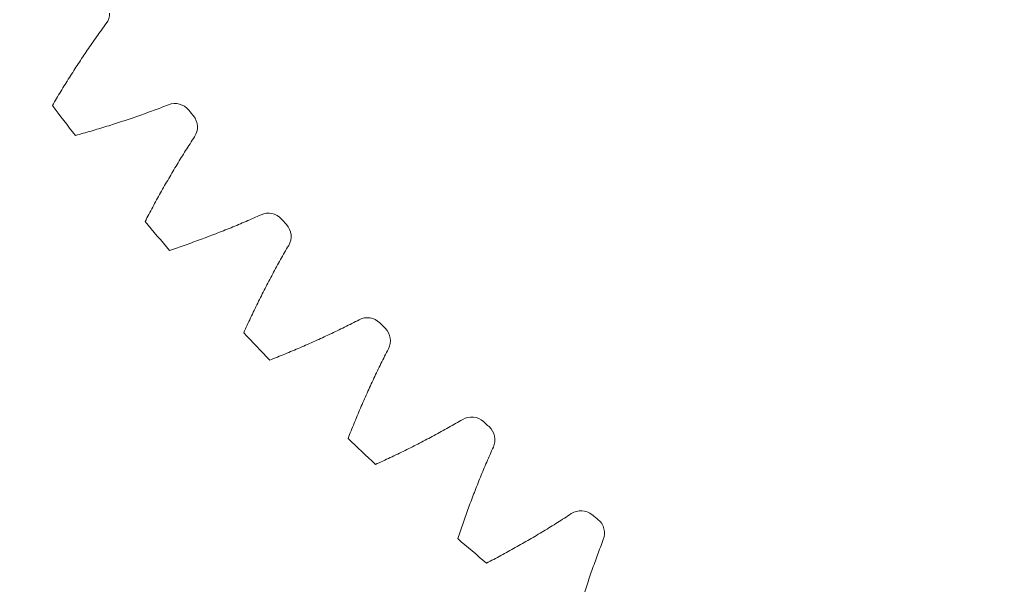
# Model space of a CAD drawing. Header units: millimetres. Extents: x -337 to 409, y -412 to 336.
# Drawn here: x -288.19 to -251.21, y 118.34 to 139.62 of the extents above; entities that cross this region are included whole.
import ezdxf

# ---------------------------------------------------------------- set-up
doc = ezdxf.new("R2010")
doc.units = ezdxf.units.MM
doc.header["$MEASUREMENT"] = 0
doc.layers.add('layer 1', color=7, linetype='Continuous')

msp = doc.modelspace()

# ---------------------------------------------------------------- linework, layer by layer
at = {"layer": 'layer 1', "color": 250, "lineweight": 20}
msp.add_ellipse((-201.8372, 200.81), major_axis=(0, 135.5), ratio=1, dxfattribs=at)
at = {"layer": 'layer 1', "lineweight": 9}
for points in [[(-284.9329, 139.4775), (-284.7608, 139.711), (-284.7599, 140.0292), (-284.9308, 140.2637)], [(-281.8267, 136.2183), (-282.0089, 136.444), (-282.3165, 136.5256), (-282.5866, 136.4197)], [(-286.9587, 136.3905), (-286.6726, 136.0124), (-286.384, 135.6362), (-286.0928, 135.262)], [(-281.8267, 136.2183), (-281.797, 136.1816), (-281.7673, 136.1448), (-281.7375, 136.108)], [(-281.7375, 136.108), (-281.7077, 136.0713), (-281.678, 136.0346), (-281.6482, 135.9979)], [(-281.6092, 135.2127), (-281.4495, 135.4549), (-281.4653, 135.7727), (-281.6482, 135.9979)], [(-278.3366, 132.1205), (-278.5304, 132.3364), (-278.8418, 132.4017), (-279.106, 132.2819)], [(-283.4706, 132.0238), (-283.1651, 131.6612), (-282.8571, 131.3007), (-282.5468, 130.9422)], [(-278.3366, 132.1205), (-278.305, 132.0854), (-278.2734, 132.0502), (-278.2418, 132.0151)], [(-278.2418, 132.0151), (-278.2101, 131.9799), (-278.1785, 131.9448), (-278.1468, 131.9097)], [(-278.0667, 131.1276), (-277.92, 131.3779), (-277.9524, 131.6944), (-278.1468, 131.9097)], [(-274.6368, 128.211), (-274.8417, 128.4164), (-275.1561, 128.4653), (-275.4137, 128.3319)], [(-274.6368, 128.211), (-274.6034, 128.1775), (-274.57, 128.1441), (-274.5366, 128.1106)], [(-274.5366, 128.1106), (-274.5032, 128.0772), (-274.4697, 128.0438), (-274.4362, 128.0104)], [(-274.3154, 127.2336), (-274.1819, 127.4912), (-274.2308, 127.8055), (-274.4362, 128.0104)], [(-279.7588, 127.8457), (-279.4347, 127.4996), (-279.1083, 127.1557), (-278.7796, 126.8139)], [(-270.7375, 124.5005), (-270.9528, 124.6949), (-271.2694, 124.7273), (-271.5196, 124.5805)], [(-270.7375, 124.5005), (-270.7024, 124.4688), (-270.6673, 124.4371), (-270.6322, 124.4055)], [(-270.6322, 124.4055), (-270.597, 124.3738), (-270.5619, 124.3422), (-270.5267, 124.3106)], [(-270.3654, 123.5412), (-270.2455, 123.8054), (-270.3108, 124.1168), (-270.5267, 124.3106)], [(-275.8333, 123.8676), (-275.4916, 123.539), (-275.1476, 123.2126), (-274.8015, 122.8885)], [(-266.6494, 120.9991), (-266.8746, 121.182), (-267.1923, 121.1977), (-267.4346, 121.0381)], [(-266.6494, 120.9991), (-266.6126, 120.9693), (-266.5759, 120.9395), (-266.5392, 120.9097)], [(-266.5392, 120.9097), (-266.5024, 120.88), (-266.4657, 120.8502), (-266.4289, 120.8205)], [(-266.2275, 120.0606), (-266.1217, 120.3307), (-266.2032, 120.6383), (-266.4289, 120.8205)], [(-271.705, 120.1004), (-271.3466, 119.7901), (-270.986, 119.4821), (-270.6234, 119.1766)]]:
    msp.add_open_spline(points, degree=3, dxfattribs=at)
for points in [[(-284.9329, 139.4775), (-284.9329, 139.4775), (-284.9785, 139.4155), (-284.9785, 139.4155), (-284.9785, 139.4155), (-284.9785, 139.4155), (-285.024, 139.3534), (-285.024, 139.3534), (-285.024, 139.3534), (-285.024, 139.3534), (-285.0693, 139.2912), (-285.0693, 139.2912), (-285.0693, 139.2912), (-285.0693, 139.2912), (-285.1144, 139.2288), (-285.1144, 139.2288), (-285.1144, 139.2288), (-285.1144, 139.2288), (-285.1594, 139.1664), (-285.1594, 139.1664), (-285.1594, 139.1664), (-285.1594, 139.1664), (-285.2042, 139.1038), (-285.2042, 139.1038), (-285.2042, 139.1038), (-285.2042, 139.1038), (-285.2489, 139.0412), (-285.2489, 139.0412), (-285.2489, 139.0412), (-285.2489, 139.0412), (-285.2934, 138.9784), (-285.2934, 138.9784), (-285.2934, 138.9784), (-285.2934, 138.9784), (-285.3378, 138.9155), (-285.3378, 138.9155), (-285.3378, 138.9155), (-285.3378, 138.9155), (-285.382, 138.8525), (-285.382, 138.8525), (-285.382, 138.8525), (-285.382, 138.8525), (-285.4261, 138.7895), (-285.4261, 138.7895), (-285.4261, 138.7895), (-285.4261, 138.7895), (-285.47, 138.7263), (-285.47, 138.7263), (-285.47, 138.7263), (-285.47, 138.7263), (-285.5137, 138.663), (-285.5137, 138.663), (-285.5137, 138.663), (-285.5137, 138.663), (-285.5574, 138.5995), (-285.5574, 138.5995), (-285.5574, 138.5995), (-285.5574, 138.5995), (-285.6008, 138.536), (-285.6008, 138.536), (-285.6008, 138.536), (-285.6008, 138.536), (-285.6442, 138.4724), (-285.6442, 138.4724), (-285.6442, 138.4724), (-285.6442, 138.4724), (-285.6873, 138.4087), (-285.6873, 138.4087), (-285.6873, 138.4087), (-285.6873, 138.4087), (-285.7304, 138.3449), (-285.7304, 138.3449), (-285.7304, 138.3449), (-285.7304, 138.3449), (-285.7733, 138.281), (-285.7733, 138.281), (-285.7733, 138.281), (-285.7733, 138.281), (-285.816, 138.2171), (-285.816, 138.2171), (-285.816, 138.2171), (-285.816, 138.2171), (-285.8587, 138.153), (-285.8587, 138.153), (-285.8587, 138.153), (-285.8587, 138.153), (-285.9011, 138.0888), (-285.9011, 138.0888), (-285.9011, 138.0888), (-285.9011, 138.0888), (-285.9435, 138.0245), (-285.9435, 138.0245), (-285.9435, 138.0245), (-285.9435, 138.0245), (-285.9857, 137.9602), (-285.9857, 137.9602), (-285.9857, 137.9602), (-285.9857, 137.9602), (-286.0278, 137.8957), (-286.0278, 137.8957), (-286.0278, 137.8957), (-286.0278, 137.8957), (-286.0697, 137.8312), (-286.0697, 137.8312), (-286.0697, 137.8312), (-286.0697, 137.8312), (-286.1115, 137.7666), (-286.1115, 137.7666), (-286.1115, 137.7666), (-286.1115, 137.7666), (-286.1532, 137.7019), (-286.1532, 137.7019), (-286.1532, 137.7019), (-286.1532, 137.7019), (-286.1947, 137.6371), (-286.1947, 137.6371), (-286.1947, 137.6371), (-286.1947, 137.6371), (-286.2361, 137.5722), (-286.2361, 137.5722), (-286.2361, 137.5722), (-286.2361, 137.5722), (-286.2773, 137.5072), (-286.2773, 137.5072), (-286.2773, 137.5072), (-286.2773, 137.5072), (-286.3185, 137.4422), (-286.3185, 137.4422), (-286.3185, 137.4422), (-286.3185, 137.4422), (-286.3595, 137.3771), (-286.3595, 137.3771), (-286.3595, 137.3771), (-286.3595, 137.3771), (-286.4003, 137.3119), (-286.4003, 137.3119), (-286.4003, 137.3119), (-286.4003, 137.3119), (-286.4411, 137.2466), (-286.4411, 137.2466), (-286.4411, 137.2466), (-286.4411, 137.2466), (-286.4817, 137.1812), (-286.4817, 137.1812), (-286.4817, 137.1812), (-286.4817, 137.1812), (-286.5222, 137.1157), (-286.5222, 137.1157), (-286.5222, 137.1157), (-286.5222, 137.1157), (-286.5625, 137.0502), (-286.5625, 137.0502), (-286.5625, 137.0502), (-286.5625, 137.0502), (-286.6027, 136.9846), (-286.6027, 136.9846), (-286.6027, 136.9846), (-286.6027, 136.9846), (-286.6428, 136.9189), (-286.6428, 136.9189), (-286.6428, 136.9189), (-286.6428, 136.9189), (-286.6828, 136.8531), (-286.6828, 136.8531), (-286.6828, 136.8531), (-286.6828, 136.8531), (-286.7226, 136.7873), (-286.7226, 136.7873), (-286.7226, 136.7873), (-286.7226, 136.7873), (-286.7623, 136.7213), (-286.7623, 136.7213), (-286.7623, 136.7213), (-286.7623, 136.7213), (-286.8019, 136.6553), (-286.8019, 136.6553), (-286.8019, 136.6553), (-286.8019, 136.6553), (-286.8413, 136.5892), (-286.8413, 136.5892), (-286.8413, 136.5892), (-286.8413, 136.5892), (-286.8806, 136.523), (-286.8806, 136.523), (-286.8806, 136.523), (-286.8806, 136.523), (-286.9197, 136.4568), (-286.9197, 136.4568), (-286.9197, 136.4568), (-286.9197, 136.4568), (-286.9587, 136.3905), (-286.9587, 136.3905)], [(-282.5866, 136.4197), (-282.5866, 136.4197), (-282.6583, 136.3917), (-282.6583, 136.3917), (-282.6583, 136.3917), (-282.6583, 136.3917), (-282.7301, 136.3639), (-282.7301, 136.3639), (-282.7301, 136.3639), (-282.7301, 136.3639), (-282.8019, 136.3363), (-282.8019, 136.3363), (-282.8019, 136.3363), (-282.8019, 136.3363), (-282.8738, 136.3088), (-282.8738, 136.3088), (-282.8738, 136.3088), (-282.8738, 136.3088), (-282.9457, 136.2815), (-282.9457, 136.2815), (-282.9457, 136.2815), (-282.9457, 136.2815), (-283.0178, 136.2544), (-283.0178, 136.2544), (-283.0178, 136.2544), (-283.0178, 136.2544), (-283.0899, 136.2275), (-283.0899, 136.2275), (-283.0899, 136.2275), (-283.0899, 136.2275), (-283.162, 136.2007), (-283.162, 136.2007), (-283.162, 136.2007), (-283.162, 136.2007), (-283.2342, 136.1742), (-283.2342, 136.1742), (-283.2342, 136.1742), (-283.2342, 136.1742), (-283.3065, 136.1478), (-283.3065, 136.1478), (-283.3065, 136.1478), (-283.3065, 136.1478), (-283.3789, 136.1215), (-283.3789, 136.1215), (-283.3789, 136.1215), (-283.3789, 136.1215), (-283.4513, 136.0955), (-283.4513, 136.0955), (-283.4513, 136.0955), (-283.4513, 136.0955), (-283.5238, 136.0696), (-283.5238, 136.0696), (-283.5238, 136.0696), (-283.5238, 136.0696), (-283.5963, 136.0438), (-283.5963, 136.0438), (-283.5963, 136.0438), (-283.5963, 136.0438), (-283.6689, 136.0183), (-283.6689, 136.0183), (-283.6689, 136.0183), (-283.6689, 136.0183), (-283.7415, 135.9929), (-283.7415, 135.9929), (-283.7415, 135.9929), (-283.7415, 135.9929), (-283.8142, 135.9677), (-283.8142, 135.9677), (-283.8142, 135.9677), (-283.8142, 135.9677), (-283.887, 135.9426), (-283.887, 135.9426), (-283.887, 135.9426), (-283.887, 135.9426), (-283.9598, 135.9177), (-283.9598, 135.9177), (-283.9598, 135.9177), (-283.9598, 135.9177), (-284.0327, 135.893), (-284.0327, 135.893), (-284.0327, 135.893), (-284.0327, 135.893), (-284.1056, 135.8684), (-284.1056, 135.8684), (-284.1056, 135.8684), (-284.1056, 135.8684), (-284.1786, 135.844), (-284.1786, 135.844), (-284.1786, 135.844), (-284.1786, 135.844), (-284.2516, 135.8197), (-284.2516, 135.8197), (-284.2516, 135.8197), (-284.2516, 135.8197), (-284.3247, 135.7956), (-284.3247, 135.7956), (-284.3247, 135.7956), (-284.3247, 135.7956), (-284.3979, 135.7716), (-284.3979, 135.7716), (-284.3979, 135.7716), (-284.3979, 135.7716), (-284.4711, 135.7478), (-284.4711, 135.7478), (-284.4711, 135.7478), (-284.4711, 135.7478), (-284.5443, 135.7242), (-284.5443, 135.7242), (-284.5443, 135.7242), (-284.5443, 135.7242), (-284.6176, 135.7007), (-284.6176, 135.7007), (-284.6176, 135.7007), (-284.6176, 135.7007), (-284.6909, 135.6773), (-284.6909, 135.6773), (-284.6909, 135.6773), (-284.6909, 135.6773), (-284.7643, 135.6541), (-284.7643, 135.6541), (-284.7643, 135.6541), (-284.7643, 135.6541), (-284.8377, 135.6311), (-284.8377, 135.6311), (-284.8377, 135.6311), (-284.8377, 135.6311), (-284.9112, 135.6082), (-284.9112, 135.6082), (-284.9112, 135.6082), (-284.9112, 135.6082), (-284.9847, 135.5855), (-284.9847, 135.5855), (-284.9847, 135.5855), (-284.9847, 135.5855), (-285.0583, 135.5629), (-285.0583, 135.5629), (-285.0583, 135.5629), (-285.0583, 135.5629), (-285.1319, 135.5404), (-285.1319, 135.5404), (-285.1319, 135.5404), (-285.1319, 135.5404), (-285.2056, 135.5181), (-285.2056, 135.5181), (-285.2056, 135.5181), (-285.2056, 135.5181), (-285.2793, 135.4959), (-285.2793, 135.4959), (-285.2793, 135.4959), (-285.2793, 135.4959), (-285.353, 135.4739), (-285.353, 135.4739), (-285.353, 135.4739), (-285.353, 135.4739), (-285.4268, 135.4521), (-285.4268, 135.4521), (-285.4268, 135.4521), (-285.4268, 135.4521), (-285.5006, 135.4303), (-285.5006, 135.4303), (-285.5006, 135.4303), (-285.5006, 135.4303), (-285.5745, 135.4088), (-285.5745, 135.4088), (-285.5745, 135.4088), (-285.5745, 135.4088), (-285.6484, 135.3873), (-285.6484, 135.3873), (-285.6484, 135.3873), (-285.6484, 135.3873), (-285.7224, 135.3661), (-285.7224, 135.3661), (-285.7224, 135.3661), (-285.7224, 135.3661), (-285.7964, 135.3449), (-285.7964, 135.3449), (-285.7964, 135.3449), (-285.7964, 135.3449), (-285.8704, 135.324), (-285.8704, 135.324), (-285.8704, 135.324), (-285.8704, 135.324), (-285.9445, 135.3031), (-285.9445, 135.3031), (-285.9445, 135.3031), (-285.9445, 135.3031), (-286.0186, 135.2825), (-286.0186, 135.2825), (-286.0186, 135.2825), (-286.0186, 135.2825), (-286.0928, 135.262), (-286.0928, 135.262)], [(-281.6092, 135.2127), (-281.6092, 135.2127), (-281.6514, 135.1484), (-281.6514, 135.1484), (-281.6514, 135.1484), (-281.6514, 135.1484), (-281.6936, 135.084), (-281.6936, 135.084), (-281.6936, 135.084), (-281.6936, 135.084), (-281.7355, 135.0195), (-281.7355, 135.0195), (-281.7355, 135.0195), (-281.7355, 135.0195), (-281.7773, 134.9548), (-281.7773, 134.9548), (-281.7773, 134.9548), (-281.7773, 134.9548), (-281.819, 134.8901), (-281.819, 134.8901), (-281.819, 134.8901), (-281.819, 134.8901), (-281.8605, 134.8253), (-281.8605, 134.8253), (-281.8605, 134.8253), (-281.8605, 134.8253), (-281.9018, 134.7604), (-281.9018, 134.7604), (-281.9018, 134.7604), (-281.9018, 134.7604), (-281.943, 134.6954), (-281.943, 134.6954), (-281.943, 134.6954), (-281.943, 134.6954), (-281.984, 134.6303), (-281.984, 134.6303), (-281.984, 134.6303), (-281.984, 134.6303), (-282.0249, 134.5651), (-282.0249, 134.5651), (-282.0249, 134.5651), (-282.0249, 134.5651), (-282.0656, 134.4997), (-282.0656, 134.4997), (-282.0656, 134.4997), (-282.0656, 134.4997), (-282.1061, 134.4343), (-282.1061, 134.4343), (-282.1061, 134.4343), (-282.1061, 134.4343), (-282.1465, 134.3688), (-282.1465, 134.3688), (-282.1465, 134.3688), (-282.1465, 134.3688), (-282.1868, 134.3032), (-282.1868, 134.3032), (-282.1868, 134.3032), (-282.1868, 134.3032), (-282.2269, 134.2375), (-282.2269, 134.2375), (-282.2269, 134.2375), (-282.2269, 134.2375), (-282.2668, 134.1718), (-282.2668, 134.1718), (-282.2668, 134.1718), (-282.2668, 134.1718), (-282.3066, 134.1059), (-282.3066, 134.1059), (-282.3066, 134.1059), (-282.3066, 134.1059), (-282.3462, 134.0399), (-282.3462, 134.0399), (-282.3462, 134.0399), (-282.3462, 134.0399), (-282.3857, 133.9739), (-282.3857, 133.9739), (-282.3857, 133.9739), (-282.3857, 133.9739), (-282.4251, 133.9077), (-282.4251, 133.9077), (-282.4251, 133.9077), (-282.4251, 133.9077), (-282.4643, 133.8415), (-282.4643, 133.8415), (-282.4643, 133.8415), (-282.4643, 133.8415), (-282.5034, 133.7752), (-282.5034, 133.7752), (-282.5034, 133.7752), (-282.5034, 133.7752), (-282.5423, 133.7088), (-282.5423, 133.7088), (-282.5423, 133.7088), (-282.5423, 133.7088), (-282.5811, 133.6423), (-282.5811, 133.6423), (-282.5811, 133.6423), (-282.5811, 133.6423), (-282.6197, 133.5758), (-282.6197, 133.5758), (-282.6197, 133.5758), (-282.6197, 133.5758), (-282.6582, 133.5091), (-282.6582, 133.5091), (-282.6582, 133.5091), (-282.6582, 133.5091), (-282.6966, 133.4424), (-282.6966, 133.4424), (-282.6966, 133.4424), (-282.6966, 133.4424), (-282.7348, 133.3756), (-282.7348, 133.3756), (-282.7348, 133.3756), (-282.7348, 133.3756), (-282.7729, 133.3087), (-282.7729, 133.3087), (-282.7729, 133.3087), (-282.7729, 133.3087), (-282.8108, 133.2418), (-282.8108, 133.2418), (-282.8108, 133.2418), (-282.8108, 133.2418), (-282.8486, 133.1747), (-282.8486, 133.1747), (-282.8486, 133.1747), (-282.8486, 133.1747), (-282.8863, 133.1076), (-282.8863, 133.1076), (-282.8863, 133.1076), (-282.8863, 133.1076), (-282.9238, 133.0404), (-282.9238, 133.0404), (-282.9238, 133.0404), (-282.9238, 133.0404), (-282.9612, 132.9732), (-282.9612, 132.9732), (-282.9612, 132.9732), (-282.9612, 132.9732), (-282.9985, 132.9059), (-282.9985, 132.9059), (-282.9985, 132.9059), (-282.9985, 132.9059), (-283.0356, 132.8384), (-283.0356, 132.8384), (-283.0356, 132.8384), (-283.0356, 132.8384), (-283.0726, 132.771), (-283.0726, 132.771), (-283.0726, 132.771), (-283.0726, 132.771), (-283.1095, 132.7034), (-283.1095, 132.7034), (-283.1095, 132.7034), (-283.1095, 132.7034), (-283.1462, 132.6358), (-283.1462, 132.6358), (-283.1462, 132.6358), (-283.1462, 132.6358), (-283.1828, 132.5681), (-283.1828, 132.5681), (-283.1828, 132.5681), (-283.1828, 132.5681), (-283.2193, 132.5003), (-283.2193, 132.5003), (-283.2193, 132.5003), (-283.2193, 132.5003), (-283.2556, 132.4324), (-283.2556, 132.4324), (-283.2556, 132.4324), (-283.2556, 132.4324), (-283.2918, 132.3645), (-283.2918, 132.3645), (-283.2918, 132.3645), (-283.2918, 132.3645), (-283.3278, 132.2965), (-283.3278, 132.2965), (-283.3278, 132.2965), (-283.3278, 132.2965), (-283.3637, 132.2285), (-283.3637, 132.2285), (-283.3637, 132.2285), (-283.3637, 132.2285), (-283.3995, 132.1603), (-283.3995, 132.1603), (-283.3995, 132.1603), (-283.3995, 132.1603), (-283.4351, 132.0921), (-283.4351, 132.0921), (-283.4351, 132.0921), (-283.4351, 132.0921), (-283.4706, 132.0238), (-283.4706, 132.0238)], [(-279.106, 132.2819), (-279.106, 132.2819), (-279.1762, 132.2502), (-279.1762, 132.2502), (-279.1762, 132.2502), (-279.1762, 132.2502), (-279.2464, 132.2187), (-279.2464, 132.2187), (-279.2464, 132.2187), (-279.2464, 132.2187), (-279.3166, 132.1873), (-279.3166, 132.1873), (-279.3166, 132.1873), (-279.3166, 132.1873), (-279.387, 132.1561), (-279.387, 132.1561), (-279.387, 132.1561), (-279.387, 132.1561), (-279.4574, 132.1251), (-279.4574, 132.1251), (-279.4574, 132.1251), (-279.4574, 132.1251), (-279.5279, 132.0942), (-279.5279, 132.0942), (-279.5279, 132.0942), (-279.5279, 132.0942), (-279.5985, 132.0636), (-279.5985, 132.0636), (-279.5985, 132.0636), (-279.5985, 132.0636), (-279.6692, 132.0331), (-279.6692, 132.0331), (-279.6692, 132.0331), (-279.6692, 132.0331), (-279.7399, 132.0027), (-279.7399, 132.0027), (-279.7399, 132.0027), (-279.7399, 132.0027), (-279.8107, 131.9726), (-279.8107, 131.9726), (-279.8107, 131.9726), (-279.8107, 131.9726), (-279.8816, 131.9426), (-279.8816, 131.9426), (-279.8816, 131.9426), (-279.8816, 131.9426), (-279.9525, 131.9128), (-279.9525, 131.9128), (-279.9525, 131.9128), (-279.9525, 131.9128), (-280.0236, 131.8831), (-280.0236, 131.8831), (-280.0236, 131.8831), (-280.0236, 131.8831), (-280.0946, 131.8537), (-280.0946, 131.8537), (-280.0946, 131.8537), (-280.0946, 131.8537), (-280.1658, 131.8243), (-280.1658, 131.8243), (-280.1658, 131.8243), (-280.1658, 131.8243), (-280.237, 131.7952), (-280.237, 131.7952), (-280.237, 131.7952), (-280.237, 131.7952), (-280.3083, 131.7662), (-280.3083, 131.7662), (-280.3083, 131.7662), (-280.3083, 131.7662), (-280.3797, 131.7373), (-280.3797, 131.7373), (-280.3797, 131.7373), (-280.3797, 131.7373), (-280.4511, 131.7087), (-280.4511, 131.7087), (-280.4511, 131.7087), (-280.4511, 131.7087), (-280.5226, 131.6801), (-280.5226, 131.6801), (-280.5226, 131.6801), (-280.5226, 131.6801), (-280.5941, 131.6518), (-280.5941, 131.6518), (-280.5941, 131.6518), (-280.5941, 131.6518), (-280.6657, 131.6236), (-280.6657, 131.6236), (-280.6657, 131.6236), (-280.6657, 131.6236), (-280.7374, 131.5955), (-280.7374, 131.5955), (-280.7374, 131.5955), (-280.7374, 131.5955), (-280.8091, 131.5676), (-280.8091, 131.5676), (-280.8091, 131.5676), (-280.8091, 131.5676), (-280.8809, 131.5399), (-280.8809, 131.5399), (-280.8809, 131.5399), (-280.8809, 131.5399), (-280.9527, 131.5123), (-280.9527, 131.5123), (-280.9527, 131.5123), (-280.9527, 131.5123), (-281.0246, 131.4848), (-281.0246, 131.4848), (-281.0246, 131.4848), (-281.0246, 131.4848), (-281.0966, 131.4575), (-281.0966, 131.4575), (-281.0966, 131.4575), (-281.0966, 131.4575), (-281.1686, 131.4304), (-281.1686, 131.4304), (-281.1686, 131.4304), (-281.1686, 131.4304), (-281.2406, 131.4034), (-281.2406, 131.4034), (-281.2406, 131.4034), (-281.2406, 131.4034), (-281.3128, 131.3765), (-281.3128, 131.3765), (-281.3128, 131.3765), (-281.3128, 131.3765), (-281.3849, 131.3498), (-281.3849, 131.3498), (-281.3849, 131.3498), (-281.3849, 131.3498), (-281.4572, 131.3232), (-281.4572, 131.3232), (-281.4572, 131.3232), (-281.4572, 131.3232), (-281.5295, 131.2968), (-281.5295, 131.2968), (-281.5295, 131.2968), (-281.5295, 131.2968), (-281.6018, 131.2705), (-281.6018, 131.2705), (-281.6018, 131.2705), (-281.6018, 131.2705), (-281.6742, 131.2444), (-281.6742, 131.2444), (-281.6742, 131.2444), (-281.6742, 131.2444), (-281.7466, 131.2184), (-281.7466, 131.2184), (-281.7466, 131.2184), (-281.7466, 131.2184), (-281.8191, 131.1926), (-281.8191, 131.1926), (-281.8191, 131.1926), (-281.8191, 131.1926), (-281.8917, 131.1669), (-281.8917, 131.1669), (-281.8917, 131.1669), (-281.8917, 131.1669), (-281.9642, 131.1413), (-281.9642, 131.1413), (-281.9642, 131.1413), (-281.9642, 131.1413), (-282.0369, 131.1159), (-282.0369, 131.1159), (-282.0369, 131.1159), (-282.0369, 131.1159), (-282.1096, 131.0907), (-282.1096, 131.0907), (-282.1096, 131.0907), (-282.1096, 131.0907), (-282.1823, 131.0655), (-282.1823, 131.0655), (-282.1823, 131.0655), (-282.1823, 131.0655), (-282.2551, 131.0406), (-282.2551, 131.0406), (-282.2551, 131.0406), (-282.2551, 131.0406), (-282.328, 131.0158), (-282.328, 131.0158), (-282.328, 131.0158), (-282.328, 131.0158), (-282.4009, 130.9911), (-282.4009, 130.9911), (-282.4009, 130.9911), (-282.4009, 130.9911), (-282.4738, 130.9666), (-282.4738, 130.9666), (-282.4738, 130.9666), (-282.4738, 130.9666), (-282.5468, 130.9422), (-282.5468, 130.9422)], [(-278.0667, 131.1276), (-278.0667, 131.1276), (-278.1056, 131.0612), (-278.1056, 131.0612), (-278.1056, 131.0612), (-278.1056, 131.0612), (-278.1443, 130.9947), (-278.1443, 130.9947), (-278.1443, 130.9947), (-278.1443, 130.9947), (-278.1828, 130.9281), (-278.1828, 130.9281), (-278.1828, 130.9281), (-278.1828, 130.9281), (-278.2212, 130.8614), (-278.2212, 130.8614), (-278.2212, 130.8614), (-278.2212, 130.8614), (-278.2594, 130.7946), (-278.2594, 130.7946), (-278.2594, 130.7946), (-278.2594, 130.7946), (-278.2975, 130.7277), (-278.2975, 130.7277), (-278.2975, 130.7277), (-278.2975, 130.7277), (-278.3353, 130.6607), (-278.3353, 130.6607), (-278.3353, 130.6607), (-278.3353, 130.6607), (-278.3731, 130.5936), (-278.3731, 130.5936), (-278.3731, 130.5936), (-278.3731, 130.5936), (-278.4106, 130.5264), (-278.4106, 130.5264), (-278.4106, 130.5264), (-278.4106, 130.5264), (-278.448, 130.4591), (-278.448, 130.4591), (-278.448, 130.4591), (-278.448, 130.4591), (-278.4852, 130.3918), (-278.4852, 130.3918), (-278.4852, 130.3918), (-278.4852, 130.3918), (-278.5223, 130.3243), (-278.5223, 130.3243), (-278.5223, 130.3243), (-278.5223, 130.3243), (-278.5592, 130.2568), (-278.5592, 130.2568), (-278.5592, 130.2568), (-278.5592, 130.2568), (-278.596, 130.1892), (-278.596, 130.1892), (-278.596, 130.1892), (-278.596, 130.1892), (-278.6326, 130.1215), (-278.6326, 130.1215), (-278.6326, 130.1215), (-278.6326, 130.1215), (-278.669, 130.0537), (-278.669, 130.0537), (-278.669, 130.0537), (-278.669, 130.0537), (-278.7053, 129.9858), (-278.7053, 129.9858), (-278.7053, 129.9858), (-278.7053, 129.9858), (-278.7414, 129.9179), (-278.7414, 129.9179), (-278.7414, 129.9179), (-278.7414, 129.9179), (-278.7774, 129.8499), (-278.7774, 129.8499), (-278.7774, 129.8499), (-278.7774, 129.8499), (-278.8133, 129.7818), (-278.8133, 129.7818), (-278.8133, 129.7818), (-278.8133, 129.7818), (-278.8489, 129.7136), (-278.8489, 129.7136), (-278.8489, 129.7136), (-278.8489, 129.7136), (-278.8845, 129.6453), (-278.8845, 129.6453), (-278.8845, 129.6453), (-278.8845, 129.6453), (-278.9199, 129.577), (-278.9199, 129.577), (-278.9199, 129.577), (-278.9199, 129.577), (-278.9551, 129.5086), (-278.9551, 129.5086), (-278.9551, 129.5086), (-278.9551, 129.5086), (-278.9902, 129.4401), (-278.9902, 129.4401), (-278.9902, 129.4401), (-278.9902, 129.4401), (-279.0252, 129.3715), (-279.0252, 129.3715), (-279.0252, 129.3715), (-279.0252, 129.3715), (-279.06, 129.3029), (-279.06, 129.3029), (-279.06, 129.3029), (-279.06, 129.3029), (-279.0947, 129.2342), (-279.0947, 129.2342), (-279.0947, 129.2342), (-279.0947, 129.2342), (-279.1292, 129.1654), (-279.1292, 129.1654), (-279.1292, 129.1654), (-279.1292, 129.1654), (-279.1636, 129.0965), (-279.1636, 129.0965), (-279.1636, 129.0965), (-279.1636, 129.0965), (-279.1978, 129.0276), (-279.1978, 129.0276), (-279.1978, 129.0276), (-279.1978, 129.0276), (-279.2319, 128.9586), (-279.2319, 128.9586), (-279.2319, 128.9586), (-279.2319, 128.9586), (-279.2659, 128.8896), (-279.2659, 128.8896), (-279.2659, 128.8896), (-279.2659, 128.8896), (-279.2997, 128.8205), (-279.2997, 128.8205), (-279.2997, 128.8205), (-279.2997, 128.8205), (-279.3334, 128.7513), (-279.3334, 128.7513), (-279.3334, 128.7513), (-279.3334, 128.7513), (-279.367, 128.682), (-279.367, 128.682), (-279.367, 128.682), (-279.367, 128.682), (-279.4004, 128.6127), (-279.4004, 128.6127), (-279.4004, 128.6127), (-279.4004, 128.6127), (-279.4337, 128.5433), (-279.4337, 128.5433), (-279.4337, 128.5433), (-279.4337, 128.5433), (-279.4668, 128.4738), (-279.4668, 128.4738), (-279.4668, 128.4738), (-279.4668, 128.4738), (-279.4998, 128.4043), (-279.4998, 128.4043), (-279.4998, 128.4043), (-279.4998, 128.4043), (-279.5327, 128.3347), (-279.5327, 128.3347), (-279.5327, 128.3347), (-279.5327, 128.3347), (-279.5654, 128.265), (-279.5654, 128.265), (-279.5654, 128.265), (-279.5654, 128.265), (-279.598, 128.1953), (-279.598, 128.1953), (-279.598, 128.1953), (-279.598, 128.1953), (-279.6304, 128.1255), (-279.6304, 128.1255), (-279.6304, 128.1255), (-279.6304, 128.1255), (-279.6627, 128.0557), (-279.6627, 128.0557), (-279.6627, 128.0557), (-279.6627, 128.0557), (-279.6949, 127.9858), (-279.6949, 127.9858), (-279.6949, 127.9858), (-279.6949, 127.9858), (-279.7269, 127.9158), (-279.7269, 127.9158), (-279.7269, 127.9158), (-279.7269, 127.9158), (-279.7588, 127.8457), (-279.7588, 127.8457)], [(-275.4137, 128.3319), (-275.4137, 128.3319), (-275.482, 128.2965), (-275.482, 128.2965), (-275.482, 128.2965), (-275.482, 128.2965), (-275.5505, 128.2614), (-275.5505, 128.2614), (-275.5505, 128.2614), (-275.5505, 128.2614), (-275.619, 128.2264), (-275.619, 128.2264), (-275.619, 128.2264), (-275.619, 128.2264), (-275.6876, 128.1916), (-275.6876, 128.1916), (-275.6876, 128.1916), (-275.6876, 128.1916), (-275.7564, 128.1569), (-275.7564, 128.1569), (-275.7564, 128.1569), (-275.7564, 128.1569), (-275.8252, 128.1224), (-275.8252, 128.1224), (-275.8252, 128.1224), (-275.8252, 128.1224), (-275.894, 128.0881), (-275.894, 128.0881), (-275.894, 128.0881), (-275.894, 128.0881), (-275.963, 128.0539), (-275.963, 128.0539), (-275.963, 128.0539), (-275.963, 128.0539), (-276.032, 128.0199), (-276.032, 128.0199), (-276.032, 128.0199), (-276.032, 128.0199), (-276.1012, 127.9861), (-276.1012, 127.9861), (-276.1012, 127.9861), (-276.1012, 127.9861), (-276.1704, 127.9525), (-276.1704, 127.9525), (-276.1704, 127.9525), (-276.1704, 127.9525), (-276.2397, 127.919), (-276.2397, 127.919), (-276.2397, 127.919), (-276.2397, 127.919), (-276.309, 127.8856), (-276.309, 127.8856), (-276.309, 127.8856), (-276.309, 127.8856), (-276.3785, 127.8525), (-276.3785, 127.8525), (-276.3785, 127.8525), (-276.3785, 127.8525), (-276.448, 127.8195), (-276.448, 127.8195), (-276.448, 127.8195), (-276.448, 127.8195), (-276.5176, 127.7866), (-276.5176, 127.7866), (-276.5176, 127.7866), (-276.5176, 127.7866), (-276.5873, 127.7539), (-276.5873, 127.7539), (-276.5873, 127.7539), (-276.5873, 127.7539), (-276.657, 127.7214), (-276.657, 127.7214), (-276.657, 127.7214), (-276.657, 127.7214), (-276.7269, 127.689), (-276.7269, 127.689), (-276.7269, 127.689), (-276.7269, 127.689), (-276.7967, 127.6568), (-276.7967, 127.6568), (-276.7967, 127.6568), (-276.7967, 127.6568), (-276.8667, 127.6247), (-276.8667, 127.6247), (-276.8667, 127.6247), (-276.8667, 127.6247), (-276.9367, 127.5928), (-276.9367, 127.5928), (-276.9367, 127.5928), (-276.9367, 127.5928), (-277.0068, 127.5611), (-277.0068, 127.5611), (-277.0068, 127.5611), (-277.0068, 127.5611), (-277.077, 127.5294), (-277.077, 127.5294), (-277.077, 127.5294), (-277.077, 127.5294), (-277.1472, 127.498), (-277.1472, 127.498), (-277.1472, 127.498), (-277.1472, 127.498), (-277.2175, 127.4666), (-277.2175, 127.4666), (-277.2175, 127.4666), (-277.2175, 127.4666), (-277.2879, 127.4355), (-277.2879, 127.4355), (-277.2879, 127.4355), (-277.2879, 127.4355), (-277.3583, 127.4044), (-277.3583, 127.4044), (-277.3583, 127.4044), (-277.3583, 127.4044), (-277.4288, 127.3736), (-277.4288, 127.3736), (-277.4288, 127.3736), (-277.4288, 127.3736), (-277.4994, 127.3428), (-277.4994, 127.3428), (-277.4994, 127.3428), (-277.4994, 127.3428), (-277.57, 127.3122), (-277.57, 127.3122), (-277.57, 127.3122), (-277.57, 127.3122), (-277.6407, 127.2818), (-277.6407, 127.2818), (-277.6407, 127.2818), (-277.6407, 127.2818), (-277.7114, 127.2515), (-277.7114, 127.2515), (-277.7114, 127.2515), (-277.7114, 127.2515), (-277.7822, 127.2213), (-277.7822, 127.2213), (-277.7822, 127.2213), (-277.7822, 127.2213), (-277.8531, 127.1913), (-277.8531, 127.1913), (-277.8531, 127.1913), (-277.8531, 127.1913), (-277.924, 127.1614), (-277.924, 127.1614), (-277.924, 127.1614), (-277.924, 127.1614), (-277.995, 127.1317), (-277.995, 127.1317), (-277.995, 127.1317), (-277.995, 127.1317), (-278.066, 127.1021), (-278.066, 127.1021), (-278.066, 127.1021), (-278.066, 127.1021), (-278.1371, 127.0726), (-278.1371, 127.0726), (-278.1371, 127.0726), (-278.1371, 127.0726), (-278.2083, 127.0433), (-278.2083, 127.0433), (-278.2083, 127.0433), (-278.2083, 127.0433), (-278.2795, 127.0141), (-278.2795, 127.0141), (-278.2795, 127.0141), (-278.2795, 127.0141), (-278.3507, 126.9851), (-278.3507, 126.9851), (-278.3507, 126.9851), (-278.3507, 126.9851), (-278.4221, 126.9562), (-278.4221, 126.9562), (-278.4221, 126.9562), (-278.4221, 126.9562), (-278.4935, 126.9274), (-278.4935, 126.9274), (-278.4935, 126.9274), (-278.4935, 126.9274), (-278.5649, 126.8988), (-278.5649, 126.8988), (-278.5649, 126.8988), (-278.5649, 126.8988), (-278.6364, 126.8704), (-278.6364, 126.8704), (-278.6364, 126.8704), (-278.6364, 126.8704), (-278.708, 126.8421), (-278.708, 126.8421), (-278.708, 126.8421), (-278.708, 126.8421), (-278.7796, 126.8139), (-278.7796, 126.8139)], [(-274.3154, 127.2336), (-274.3154, 127.2336), (-274.3507, 127.1652), (-274.3507, 127.1652), (-274.3507, 127.1652), (-274.3507, 127.1652), (-274.3859, 127.0968), (-274.3859, 127.0968), (-274.3859, 127.0968), (-274.3859, 127.0968), (-274.4209, 127.0282), (-274.4209, 127.0282), (-274.4209, 127.0282), (-274.4209, 127.0282), (-274.4557, 126.9596), (-274.4557, 126.9596), (-274.4557, 126.9596), (-274.4557, 126.9596), (-274.4903, 126.8909), (-274.4903, 126.8909), (-274.4903, 126.8909), (-274.4903, 126.8909), (-274.5248, 126.8221), (-274.5248, 126.8221), (-274.5248, 126.8221), (-274.5248, 126.8221), (-274.5592, 126.7532), (-274.5592, 126.7532), (-274.5592, 126.7532), (-274.5592, 126.7532), (-274.5933, 126.6842), (-274.5933, 126.6842), (-274.5933, 126.6842), (-274.5933, 126.6842), (-274.6273, 126.6152), (-274.6273, 126.6152), (-274.6273, 126.6152), (-274.6273, 126.6152), (-274.6611, 126.5461), (-274.6611, 126.5461), (-274.6611, 126.5461), (-274.6611, 126.5461), (-274.6948, 126.4768), (-274.6948, 126.4768), (-274.6948, 126.4768), (-274.6948, 126.4768), (-274.7283, 126.4076), (-274.7283, 126.4076), (-274.7283, 126.4076), (-274.7283, 126.4076), (-274.7616, 126.3382), (-274.7616, 126.3382), (-274.7616, 126.3382), (-274.7616, 126.3382), (-274.7948, 126.2687), (-274.7948, 126.2687), (-274.7948, 126.2687), (-274.7948, 126.2687), (-274.8278, 126.1992), (-274.8278, 126.1992), (-274.8278, 126.1992), (-274.8278, 126.1992), (-274.8606, 126.1296), (-274.8606, 126.1296), (-274.8606, 126.1296), (-274.8606, 126.1296), (-274.8933, 126.0599), (-274.8933, 126.0599), (-274.8933, 126.0599), (-274.8933, 126.0599), (-274.9258, 125.9902), (-274.9258, 125.9902), (-274.9258, 125.9902), (-274.9258, 125.9902), (-274.9582, 125.9204), (-274.9582, 125.9204), (-274.9582, 125.9204), (-274.9582, 125.9204), (-274.9904, 125.8505), (-274.9904, 125.8505), (-274.9904, 125.8505), (-274.9904, 125.8505), (-275.0225, 125.7805), (-275.0225, 125.7805), (-275.0225, 125.7805), (-275.0225, 125.7805), (-275.0544, 125.7105), (-275.0544, 125.7105), (-275.0544, 125.7105), (-275.0544, 125.7105), (-275.0862, 125.6404), (-275.0862, 125.6404), (-275.0862, 125.6404), (-275.0862, 125.6404), (-275.1178, 125.5702), (-275.1178, 125.5702), (-275.1178, 125.5702), (-275.1178, 125.5702), (-275.1493, 125.5), (-275.1493, 125.5), (-275.1493, 125.5), (-275.1493, 125.5), (-275.1806, 125.4297), (-275.1806, 125.4297), (-275.1806, 125.4297), (-275.1806, 125.4297), (-275.2118, 125.3593), (-275.2118, 125.3593), (-275.2118, 125.3593), (-275.2118, 125.3593), (-275.2428, 125.2889), (-275.2428, 125.2889), (-275.2428, 125.2889), (-275.2428, 125.2889), (-275.2737, 125.2184), (-275.2737, 125.2184), (-275.2737, 125.2184), (-275.2737, 125.2184), (-275.3044, 125.1479), (-275.3044, 125.1479), (-275.3044, 125.1479), (-275.3044, 125.1479), (-275.335, 125.0773), (-275.335, 125.0773), (-275.335, 125.0773), (-275.335, 125.0773), (-275.3654, 125.0066), (-275.3654, 125.0066), (-275.3654, 125.0066), (-275.3654, 125.0066), (-275.3958, 124.9358), (-275.3958, 124.9358), (-275.3958, 124.9358), (-275.3958, 124.9358), (-275.4259, 124.865), (-275.4259, 124.865), (-275.4259, 124.865), (-275.4259, 124.865), (-275.4559, 124.7942), (-275.4559, 124.7942), (-275.4559, 124.7942), (-275.4559, 124.7942), (-275.4858, 124.7233), (-275.4858, 124.7233), (-275.4858, 124.7233), (-275.4858, 124.7233), (-275.5156, 124.6523), (-275.5156, 124.6523), (-275.5156, 124.6523), (-275.5156, 124.6523), (-275.5452, 124.5812), (-275.5452, 124.5812), (-275.5452, 124.5812), (-275.5452, 124.5812), (-275.5746, 124.5101), (-275.5746, 124.5101), (-275.5746, 124.5101), (-275.5746, 124.5101), (-275.604, 124.439), (-275.604, 124.439), (-275.604, 124.439), (-275.604, 124.439), (-275.6331, 124.3678), (-275.6331, 124.3678), (-275.6331, 124.3678), (-275.6331, 124.3678), (-275.6622, 124.2965), (-275.6622, 124.2965), (-275.6622, 124.2965), (-275.6622, 124.2965), (-275.691, 124.2252), (-275.691, 124.2252), (-275.691, 124.2252), (-275.691, 124.2252), (-275.7198, 124.1538), (-275.7198, 124.1538), (-275.7198, 124.1538), (-275.7198, 124.1538), (-275.7484, 124.0823), (-275.7484, 124.0823), (-275.7484, 124.0823), (-275.7484, 124.0823), (-275.7768, 124.0108), (-275.7768, 124.0108), (-275.7768, 124.0108), (-275.7768, 124.0108), (-275.8051, 123.9393), (-275.8051, 123.9393), (-275.8051, 123.9393), (-275.8051, 123.9393), (-275.8333, 123.8676), (-275.8333, 123.8676)], [(-271.5196, 124.5805), (-271.5196, 124.5805), (-271.586, 124.5416), (-271.586, 124.5416), (-271.586, 124.5416), (-271.586, 124.5416), (-271.6526, 124.5029), (-271.6526, 124.5029), (-271.6526, 124.5029), (-271.6526, 124.5029), (-271.7192, 124.4644), (-271.7192, 124.4644), (-271.7192, 124.4644), (-271.7192, 124.4644), (-271.7859, 124.426), (-271.7859, 124.426), (-271.7859, 124.426), (-271.7859, 124.426), (-271.8527, 124.3878), (-271.8527, 124.3878), (-271.8527, 124.3878), (-271.8527, 124.3878), (-271.9196, 124.3498), (-271.9196, 124.3498), (-271.9196, 124.3498), (-271.9196, 124.3498), (-271.9866, 124.3119), (-271.9866, 124.3119), (-271.9866, 124.3119), (-271.9866, 124.3119), (-272.0536, 124.2742), (-272.0536, 124.2742), (-272.0536, 124.2742), (-272.0536, 124.2742), (-272.1208, 124.2366), (-272.1208, 124.2366), (-272.1208, 124.2366), (-272.1208, 124.2366), (-272.1881, 124.1992), (-272.1881, 124.1992), (-272.1881, 124.1992), (-272.1881, 124.1992), (-272.2554, 124.162), (-272.2554, 124.162), (-272.2554, 124.162), (-272.2554, 124.162), (-272.3229, 124.1249), (-272.3229, 124.1249), (-272.3229, 124.1249), (-272.3229, 124.1249), (-272.3904, 124.088), (-272.3904, 124.088), (-272.3904, 124.088), (-272.3904, 124.088), (-272.458, 124.0513), (-272.458, 124.0513), (-272.458, 124.0513), (-272.458, 124.0513), (-272.5257, 124.0147), (-272.5257, 124.0147), (-272.5257, 124.0147), (-272.5257, 124.0147), (-272.5935, 123.9782), (-272.5935, 123.9782), (-272.5935, 123.9782), (-272.5935, 123.9782), (-272.6614, 123.9419), (-272.6614, 123.9419), (-272.6614, 123.9419), (-272.6614, 123.9419), (-272.7293, 123.9058), (-272.7293, 123.9058), (-272.7293, 123.9058), (-272.7293, 123.9058), (-272.7974, 123.8698), (-272.7974, 123.8698), (-272.7974, 123.8698), (-272.7974, 123.8698), (-272.8655, 123.834), (-272.8655, 123.834), (-272.8655, 123.834), (-272.8655, 123.834), (-272.9337, 123.7983), (-272.9337, 123.7983), (-272.9337, 123.7983), (-272.9337, 123.7983), (-273.0019, 123.7628), (-273.0019, 123.7628), (-273.0019, 123.7628), (-273.0019, 123.7628), (-273.0703, 123.7274), (-273.0703, 123.7274), (-273.0703, 123.7274), (-273.0703, 123.7274), (-273.1387, 123.6921), (-273.1387, 123.6921), (-273.1387, 123.6921), (-273.1387, 123.6921), (-273.2072, 123.657), (-273.2072, 123.657), (-273.2072, 123.657), (-273.2072, 123.657), (-273.2757, 123.6221), (-273.2757, 123.6221), (-273.2757, 123.6221), (-273.2757, 123.6221), (-273.3444, 123.5872), (-273.3444, 123.5872), (-273.3444, 123.5872), (-273.3444, 123.5872), (-273.4131, 123.5526), (-273.4131, 123.5526), (-273.4131, 123.5526), (-273.4131, 123.5526), (-273.4818, 123.518), (-273.4818, 123.518), (-273.4818, 123.518), (-273.4818, 123.518), (-273.5507, 123.4837), (-273.5507, 123.4837), (-273.5507, 123.4837), (-273.5507, 123.4837), (-273.6196, 123.4494), (-273.6196, 123.4494), (-273.6196, 123.4494), (-273.6196, 123.4494), (-273.6886, 123.4153), (-273.6886, 123.4153), (-273.6886, 123.4153), (-273.6886, 123.4153), (-273.7577, 123.3813), (-273.7577, 123.3813), (-273.7577, 123.3813), (-273.7577, 123.3813), (-273.8268, 123.3475), (-273.8268, 123.3475), (-273.8268, 123.3475), (-273.8268, 123.3475), (-273.896, 123.3138), (-273.896, 123.3138), (-273.896, 123.3138), (-273.896, 123.3138), (-273.9652, 123.2803), (-273.9652, 123.2803), (-273.9652, 123.2803), (-273.9652, 123.2803), (-274.0346, 123.2468), (-274.0346, 123.2468), (-274.0346, 123.2468), (-274.0346, 123.2468), (-274.104, 123.2136), (-274.104, 123.2136), (-274.104, 123.2136), (-274.104, 123.2136), (-274.1734, 123.1804), (-274.1734, 123.1804), (-274.1734, 123.1804), (-274.1734, 123.1804), (-274.2429, 123.1474), (-274.2429, 123.1474), (-274.2429, 123.1474), (-274.2429, 123.1474), (-274.3125, 123.1146), (-274.3125, 123.1146), (-274.3125, 123.1146), (-274.3125, 123.1146), (-274.3822, 123.0818), (-274.3822, 123.0818), (-274.3822, 123.0818), (-274.3822, 123.0818), (-274.4519, 123.0493), (-274.4519, 123.0493), (-274.4519, 123.0493), (-274.4519, 123.0493), (-274.5217, 123.0168), (-274.5217, 123.0168), (-274.5217, 123.0168), (-274.5217, 123.0168), (-274.5915, 122.9845), (-274.5915, 122.9845), (-274.5915, 122.9845), (-274.5915, 122.9845), (-274.6615, 122.9524), (-274.6615, 122.9524), (-274.6615, 122.9524), (-274.6615, 122.9524), (-274.7314, 122.9203), (-274.7314, 122.9203), (-274.7314, 122.9203), (-274.7314, 122.9203), (-274.8015, 122.8885), (-274.8015, 122.8885)], [(-270.3654, 123.5412), (-270.3654, 123.5412), (-270.3971, 123.4711), (-270.3971, 123.4711), (-270.3971, 123.4711), (-270.3971, 123.4711), (-270.4286, 123.4009), (-270.4286, 123.4009), (-270.4286, 123.4009), (-270.4286, 123.4009), (-270.4599, 123.3306), (-270.4599, 123.3306), (-270.4599, 123.3306), (-270.4599, 123.3306), (-270.4911, 123.2602), (-270.4911, 123.2602), (-270.4911, 123.2602), (-270.4911, 123.2602), (-270.5221, 123.1898), (-270.5221, 123.1898), (-270.5221, 123.1898), (-270.5221, 123.1898), (-270.553, 123.1193), (-270.553, 123.1193), (-270.553, 123.1193), (-270.553, 123.1193), (-270.5837, 123.0487), (-270.5837, 123.0487), (-270.5837, 123.0487), (-270.5837, 123.0487), (-270.6142, 122.9781), (-270.6142, 122.9781), (-270.6142, 122.9781), (-270.6142, 122.9781), (-270.6445, 122.9073), (-270.6445, 122.9073), (-270.6445, 122.9073), (-270.6445, 122.9073), (-270.6746, 122.8365), (-270.6746, 122.8365), (-270.6746, 122.8365), (-270.6746, 122.8365), (-270.7046, 122.7656), (-270.7046, 122.7656), (-270.7046, 122.7656), (-270.7046, 122.7656), (-270.7344, 122.6947), (-270.7344, 122.6947), (-270.7344, 122.6947), (-270.7344, 122.6947), (-270.7641, 122.6237), (-270.7641, 122.6237), (-270.7641, 122.6237), (-270.7641, 122.6237), (-270.7936, 122.5526), (-270.7936, 122.5526), (-270.7936, 122.5526), (-270.7936, 122.5526), (-270.8229, 122.4814), (-270.8229, 122.4814), (-270.8229, 122.4814), (-270.8229, 122.4814), (-270.8521, 122.4102), (-270.8521, 122.4102), (-270.8521, 122.4102), (-270.8521, 122.4102), (-270.8811, 122.3389), (-270.8811, 122.3389), (-270.8811, 122.3389), (-270.8811, 122.3389), (-270.9099, 122.2676), (-270.9099, 122.2676), (-270.9099, 122.2676), (-270.9099, 122.2676), (-270.9386, 122.1962), (-270.9386, 122.1962), (-270.9386, 122.1962), (-270.9386, 122.1962), (-270.9671, 122.1247), (-270.9671, 122.1247), (-270.9671, 122.1247), (-270.9671, 122.1247), (-270.9955, 122.0531), (-270.9955, 122.0531), (-270.9955, 122.0531), (-270.9955, 122.0531), (-271.0237, 121.9815), (-271.0237, 121.9815), (-271.0237, 121.9815), (-271.0237, 121.9815), (-271.0517, 121.9099), (-271.0517, 121.9099), (-271.0517, 121.9099), (-271.0517, 121.9099), (-271.0796, 121.8381), (-271.0796, 121.8381), (-271.0796, 121.8381), (-271.0796, 121.8381), (-271.1074, 121.7664), (-271.1074, 121.7664), (-271.1074, 121.7664), (-271.1074, 121.7664), (-271.135, 121.6945), (-271.135, 121.6945), (-271.135, 121.6945), (-271.135, 121.6945), (-271.1624, 121.6226), (-271.1624, 121.6226), (-271.1624, 121.6226), (-271.1624, 121.6226), (-271.1897, 121.5507), (-271.1897, 121.5507), (-271.1897, 121.5507), (-271.1897, 121.5507), (-271.2169, 121.4787), (-271.2169, 121.4787), (-271.2169, 121.4787), (-271.2169, 121.4787), (-271.2439, 121.4066), (-271.2439, 121.4066), (-271.2439, 121.4066), (-271.2439, 121.4066), (-271.2707, 121.3345), (-271.2707, 121.3345), (-271.2707, 121.3345), (-271.2707, 121.3345), (-271.2974, 121.2623), (-271.2974, 121.2623), (-271.2974, 121.2623), (-271.2974, 121.2623), (-271.324, 121.1901), (-271.324, 121.1901), (-271.324, 121.1901), (-271.324, 121.1901), (-271.3504, 121.1178), (-271.3504, 121.1178), (-271.3504, 121.1178), (-271.3504, 121.1178), (-271.3767, 121.0454), (-271.3767, 121.0454), (-271.3767, 121.0454), (-271.3767, 121.0454), (-271.4028, 120.9731), (-271.4028, 120.9731), (-271.4028, 120.9731), (-271.4028, 120.9731), (-271.4288, 120.9006), (-271.4288, 120.9006), (-271.4288, 120.9006), (-271.4288, 120.9006), (-271.4547, 120.8281), (-271.4547, 120.8281), (-271.4547, 120.8281), (-271.4547, 120.8281), (-271.4804, 120.7556), (-271.4804, 120.7556), (-271.4804, 120.7556), (-271.4804, 120.7556), (-271.5059, 120.683), (-271.5059, 120.683), (-271.5059, 120.683), (-271.5059, 120.683), (-271.5313, 120.6103), (-271.5313, 120.6103), (-271.5313, 120.6103), (-271.5313, 120.6103), (-271.5566, 120.5376), (-271.5566, 120.5376), (-271.5566, 120.5376), (-271.5566, 120.5376), (-271.5817, 120.4649), (-271.5817, 120.4649), (-271.5817, 120.4649), (-271.5817, 120.4649), (-271.6067, 120.3921), (-271.6067, 120.3921), (-271.6067, 120.3921), (-271.6067, 120.3921), (-271.6315, 120.3193), (-271.6315, 120.3193), (-271.6315, 120.3193), (-271.6315, 120.3193), (-271.6561, 120.2464), (-271.6561, 120.2464), (-271.6561, 120.2464), (-271.6561, 120.2464), (-271.6807, 120.1734), (-271.6807, 120.1734), (-271.6807, 120.1734), (-271.6807, 120.1734), (-271.705, 120.1004), (-271.705, 120.1004)], [(-267.4346, 121.0381), (-267.4346, 121.0381), (-267.4989, 120.9958), (-267.4989, 120.9958), (-267.4989, 120.9958), (-267.4989, 120.9958), (-267.5633, 120.9537), (-267.5633, 120.9537), (-267.5633, 120.9537), (-267.5633, 120.9537), (-267.6278, 120.9117), (-267.6278, 120.9117), (-267.6278, 120.9117), (-267.6278, 120.9117), (-267.6924, 120.8699), (-267.6924, 120.8699), (-267.6924, 120.8699), (-267.6924, 120.8699), (-267.7571, 120.8282), (-267.7571, 120.8282), (-267.7571, 120.8282), (-267.7571, 120.8282), (-267.8219, 120.7867), (-267.8219, 120.7867), (-267.8219, 120.7867), (-267.8219, 120.7867), (-267.8868, 120.7454), (-267.8868, 120.7454), (-267.8868, 120.7454), (-267.8868, 120.7454), (-267.9518, 120.7042), (-267.9518, 120.7042), (-267.9518, 120.7042), (-267.9518, 120.7042), (-268.017, 120.6632), (-268.017, 120.6632), (-268.017, 120.6632), (-268.017, 120.6632), (-268.0822, 120.6223), (-268.0822, 120.6223), (-268.0822, 120.6223), (-268.0822, 120.6223), (-268.1475, 120.5816), (-268.1475, 120.5816), (-268.1475, 120.5816), (-268.1475, 120.5816), (-268.2129, 120.5411), (-268.2129, 120.5411), (-268.2129, 120.5411), (-268.2129, 120.5411), (-268.2784, 120.5007), (-268.2784, 120.5007), (-268.2784, 120.5007), (-268.2784, 120.5007), (-268.344, 120.4605), (-268.344, 120.4605), (-268.344, 120.4605), (-268.344, 120.4605), (-268.4097, 120.4204), (-268.4097, 120.4204), (-268.4097, 120.4204), (-268.4097, 120.4204), (-268.4755, 120.3804), (-268.4755, 120.3804), (-268.4755, 120.3804), (-268.4755, 120.3804), (-268.5414, 120.3406), (-268.5414, 120.3406), (-268.5414, 120.3406), (-268.5414, 120.3406), (-268.6073, 120.301), (-268.6073, 120.301), (-268.6073, 120.301), (-268.6073, 120.301), (-268.6734, 120.2615), (-268.6734, 120.2615), (-268.6734, 120.2615), (-268.6734, 120.2615), (-268.7395, 120.2221), (-268.7395, 120.2221), (-268.7395, 120.2221), (-268.7395, 120.2221), (-268.8057, 120.1829), (-268.8057, 120.1829), (-268.8057, 120.1829), (-268.8057, 120.1829), (-268.872, 120.1439), (-268.872, 120.1439), (-268.872, 120.1439), (-268.872, 120.1439), (-268.9384, 120.1049), (-268.9384, 120.1049), (-268.9384, 120.1049), (-268.9384, 120.1049), (-269.0049, 120.0662), (-269.0049, 120.0662), (-269.0049, 120.0662), (-269.0049, 120.0662), (-269.0715, 120.0275), (-269.0715, 120.0275), (-269.0715, 120.0275), (-269.0715, 120.0275), (-269.1381, 119.989), (-269.1381, 119.989), (-269.1381, 119.989), (-269.1381, 119.989), (-269.2048, 119.9507), (-269.2048, 119.9507), (-269.2048, 119.9507), (-269.2048, 119.9507), (-269.2716, 119.9125), (-269.2716, 119.9125), (-269.2716, 119.9125), (-269.2716, 119.9125), (-269.3385, 119.8744), (-269.3385, 119.8744), (-269.3385, 119.8744), (-269.3385, 119.8744), (-269.4055, 119.8364), (-269.4055, 119.8364), (-269.4055, 119.8364), (-269.4055, 119.8364), (-269.4725, 119.7986), (-269.4725, 119.7986), (-269.4725, 119.7986), (-269.4725, 119.7986), (-269.5396, 119.761), (-269.5396, 119.761), (-269.5396, 119.761), (-269.5396, 119.761), (-269.6068, 119.7234), (-269.6068, 119.7234), (-269.6068, 119.7234), (-269.6068, 119.7234), (-269.674, 119.686), (-269.674, 119.686), (-269.674, 119.686), (-269.674, 119.686), (-269.7414, 119.6488), (-269.7414, 119.6488), (-269.7414, 119.6488), (-269.7414, 119.6488), (-269.8088, 119.6116), (-269.8088, 119.6116), (-269.8088, 119.6116), (-269.8088, 119.6116), (-269.8763, 119.5746), (-269.8763, 119.5746), (-269.8763, 119.5746), (-269.8763, 119.5746), (-269.9438, 119.5378), (-269.9438, 119.5378), (-269.9438, 119.5378), (-269.9438, 119.5378), (-270.0115, 119.501), (-270.0115, 119.501), (-270.0115, 119.501), (-270.0115, 119.501), (-270.0792, 119.4644), (-270.0792, 119.4644), (-270.0792, 119.4644), (-270.0792, 119.4644), (-270.1469, 119.428), (-270.1469, 119.428), (-270.1469, 119.428), (-270.1469, 119.428), (-270.2148, 119.3917), (-270.2148, 119.3917), (-270.2148, 119.3917), (-270.2148, 119.3917), (-270.2827, 119.3555), (-270.2827, 119.3555), (-270.2827, 119.3555), (-270.2827, 119.3555), (-270.3507, 119.3194), (-270.3507, 119.3194), (-270.3507, 119.3194), (-270.3507, 119.3194), (-270.4188, 119.2835), (-270.4188, 119.2835), (-270.4188, 119.2835), (-270.4188, 119.2835), (-270.4869, 119.2477), (-270.4869, 119.2477), (-270.4869, 119.2477), (-270.4869, 119.2477), (-270.5551, 119.2121), (-270.5551, 119.2121), (-270.5551, 119.2121), (-270.5551, 119.2121), (-270.6234, 119.1766), (-270.6234, 119.1766)], [(-266.2275, 120.0606), (-266.2275, 120.0606), (-266.2555, 119.9889), (-266.2555, 119.9889), (-266.2555, 119.9889), (-266.2555, 119.9889), (-266.2833, 119.9172), (-266.2833, 119.9172), (-266.2833, 119.9172), (-266.2833, 119.9172), (-266.3109, 119.8453), (-266.3109, 119.8453), (-266.3109, 119.8453), (-266.3109, 119.8453), (-266.3384, 119.7734), (-266.3384, 119.7734), (-266.3384, 119.7734), (-266.3384, 119.7734), (-266.3657, 119.7015), (-266.3657, 119.7015), (-266.3657, 119.7015), (-266.3657, 119.7015), (-266.3928, 119.6295), (-266.3928, 119.6295), (-266.3928, 119.6295), (-266.3928, 119.6295), (-266.4197, 119.5574), (-266.4197, 119.5574), (-266.4197, 119.5574), (-266.4197, 119.5574), (-266.4465, 119.4852), (-266.4465, 119.4852), (-266.4465, 119.4852), (-266.4465, 119.4852), (-266.4731, 119.413), (-266.4731, 119.413), (-266.4731, 119.413), (-266.4731, 119.413), (-266.4995, 119.3407), (-266.4995, 119.3407), (-266.4995, 119.3407), (-266.4995, 119.3407), (-266.5257, 119.2684), (-266.5257, 119.2684), (-266.5257, 119.2684), (-266.5257, 119.2684), (-266.5518, 119.1959), (-266.5518, 119.1959), (-266.5518, 119.1959), (-266.5518, 119.1959), (-266.5777, 119.1235), (-266.5777, 119.1235), (-266.5777, 119.1235), (-266.5777, 119.1235), (-266.6034, 119.0509), (-266.6034, 119.0509), (-266.6034, 119.0509), (-266.6034, 119.0509), (-266.629, 118.9783), (-266.629, 118.9783), (-266.629, 118.9783), (-266.629, 118.9783), (-266.6543, 118.9057), (-266.6543, 118.9057), (-266.6543, 118.9057), (-266.6543, 118.9057), (-266.6796, 118.833), (-266.6796, 118.833), (-266.6796, 118.833), (-266.6796, 118.833), (-266.7046, 118.7602), (-266.7046, 118.7602), (-266.7046, 118.7602), (-266.7046, 118.7602), (-266.7295, 118.6874), (-266.7295, 118.6874), (-266.7295, 118.6874), (-266.7295, 118.6874), (-266.7543, 118.6145), (-266.7543, 118.6145), (-266.7543, 118.6145), (-266.7543, 118.6145), (-266.7789, 118.5416), (-266.7789, 118.5416), (-266.7789, 118.5416), (-266.7789, 118.5416), (-266.8033, 118.4686), (-266.8033, 118.4686), (-266.8033, 118.4686), (-266.8033, 118.4686), (-266.8275, 118.3956), (-266.8275, 118.3956), (-266.8275, 118.3956), (-266.8275, 118.3956), (-266.8517, 118.3225), (-266.8517, 118.3225), (-266.8517, 118.3225), (-266.8517, 118.3225), (-266.8756, 118.2494), (-266.8756, 118.2494), (-266.8756, 118.2494), (-266.8756, 118.2494), (-266.8994, 118.1762), (-266.8994, 118.1762), (-266.8994, 118.1762), (-266.8994, 118.1762), (-266.9231, 118.1029), (-266.9231, 118.1029), (-266.9231, 118.1029), (-266.9231, 118.1029), (-266.9466, 118.0297), (-266.9466, 118.0297), (-266.9466, 118.0297), (-266.9466, 118.0297), (-266.9699, 117.9563), (-266.9699, 117.9563), (-266.9699, 117.9563), (-266.9699, 117.9563), (-266.9931, 117.8829), (-266.9931, 117.8829), (-266.9931, 117.8829), (-266.9931, 117.8829), (-267.0161, 117.8095), (-267.0161, 117.8095), (-267.0161, 117.8095), (-267.0161, 117.8095), (-267.039, 117.736), (-267.039, 117.736), (-267.039, 117.736), (-267.039, 117.736), (-267.0618, 117.6625), (-267.0618, 117.6625), (-267.0618, 117.6625), (-267.0618, 117.6625), (-267.0844, 117.589), (-267.0844, 117.589), (-267.0844, 117.589), (-267.0844, 117.589), (-267.1068, 117.5153), (-267.1068, 117.5153), (-267.1068, 117.5153), (-267.1068, 117.5153), (-267.1291, 117.4417), (-267.1291, 117.4417), (-267.1291, 117.4417), (-267.1291, 117.4417), (-267.1513, 117.368), (-267.1513, 117.368), (-267.1513, 117.368), (-267.1513, 117.368), (-267.1733, 117.2942), (-267.1733, 117.2942), (-267.1733, 117.2942), (-267.1733, 117.2942), (-267.1952, 117.2204), (-267.1952, 117.2204), (-267.1952, 117.2204), (-267.1952, 117.2204), (-267.2169, 117.1466), (-267.2169, 117.1466), (-267.2169, 117.1466), (-267.2169, 117.1466), (-267.2385, 117.0727), (-267.2385, 117.0727), (-267.2385, 117.0727), (-267.2385, 117.0727), (-267.2599, 116.9988), (-267.2599, 116.9988), (-267.2599, 116.9988), (-267.2599, 116.9988), (-267.2812, 116.9249), (-267.2812, 116.9249), (-267.2812, 116.9249), (-267.2812, 116.9249), (-267.3023, 116.8509), (-267.3023, 116.8509), (-267.3023, 116.8509), (-267.3023, 116.8509), (-267.3233, 116.7768), (-267.3233, 116.7768), (-267.3233, 116.7768), (-267.3233, 116.7768), (-267.3441, 116.7027), (-267.3441, 116.7027), (-267.3441, 116.7027), (-267.3441, 116.7027), (-267.3648, 116.6286), (-267.3648, 116.6286), (-267.3648, 116.6286), (-267.3648, 116.6286), (-267.3853, 116.5544), (-267.3853, 116.5544)]]:
    msp.add_open_spline(points, degree=3, knots=[0, 0, 0, 0, 0.0208333, 0.0208333, 0.0208333, 0.0208333, 0.0416667, 0.0416667, 0.0416667, 0.0416667, 0.0625, 0.0625, 0.0625, 0.0625, 0.0833333, 0.0833333, 0.0833333, 0.0833333, 0.1041667, 0.1041667, 0.1041667, 0.1041667, 0.125, 0.125, 0.125, 0.125, 0.1458333, 0.1458333, 0.1458333, 0.1458333, 0.1666667, 0.1666667, 0.1666667, 0.1666667, 0.1875, 0.1875, 0.1875, 0.1875, 0.2083333, 0.2083333, 0.2083333, 0.2083333, 0.2291667, 0.2291667, 0.2291667, 0.2291667, 0.25, 0.25, 0.25, 0.25, 0.2708333, 0.2708333, 0.2708333, 0.2708333, 0.2916667, 0.2916667, 0.2916667, 0.2916667, 0.3125, 0.3125, 0.3125, 0.3125, 0.3333333, 0.3333333, 0.3333333, 0.3333333, 0.3541667, 0.3541667, 0.3541667, 0.3541667, 0.375, 0.375, 0.375, 0.375, 0.3958333, 0.3958333, 0.3958333, 0.3958333, 0.4166667, 0.4166667, 0.4166667, 0.4166667, 0.4375, 0.4375, 0.4375, 0.4375, 0.4583333, 0.4583333, 0.4583333, 0.4583333, 0.4791667, 0.4791667, 0.4791667, 0.4791667, 0.5, 0.5, 0.5, 0.5, 0.5208333, 0.5208333, 0.5208333, 0.5208333, 0.5416667, 0.5416667, 0.5416667, 0.5416667, 0.5625, 0.5625, 0.5625, 0.5625, 0.5833333, 0.5833333, 0.5833333, 0.5833333, 0.6041667, 0.6041667, 0.6041667, 0.6041667, 0.625, 0.625, 0.625, 0.625, 0.6458333, 0.6458333, 0.6458333, 0.6458333, 0.6666667, 0.6666667, 0.6666667, 0.6666667, 0.6875, 0.6875, 0.6875, 0.6875, 0.7083333, 0.7083333, 0.7083333, 0.7083333, 0.7291667, 0.7291667, 0.7291667, 0.7291667, 0.75, 0.75, 0.75, 0.75, 0.7708333, 0.7708333, 0.7708333, 0.7708333, 0.7916667, 0.7916667, 0.7916667, 0.7916667, 0.8125, 0.8125, 0.8125, 0.8125, 0.8333333, 0.8333333, 0.8333333, 0.8333333, 0.8541667, 0.8541667, 0.8541667, 0.8541667, 0.875, 0.875, 0.875, 0.875, 0.8958333, 0.8958333, 0.8958333, 0.8958333, 0.9166667, 0.9166667, 0.9166667, 0.9166667, 0.9375, 0.9375, 0.9375, 0.9375, 0.9583333, 0.9583333, 0.9583333, 0.9583333, 0.9791667, 0.9791667, 0.9791667, 0.9791667, 1, 1, 1, 1], dxfattribs=at)

doc.saveas('drawing.dxf')
